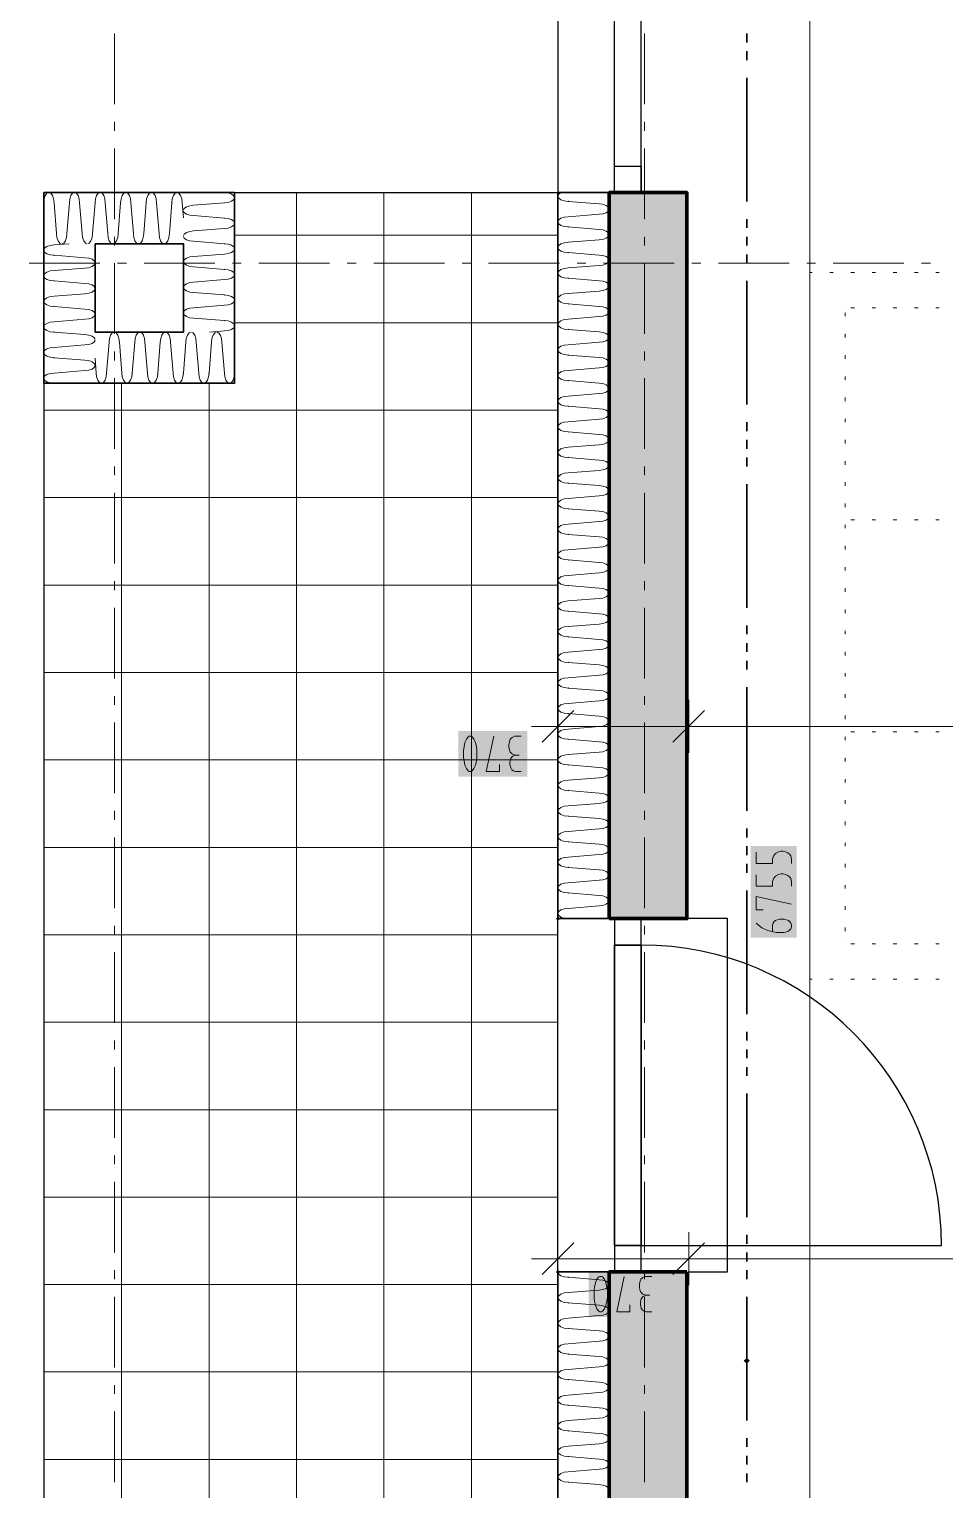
# Model space of a CAD drawing. Header units: millimetres. Extents: x 0 to 594, y 0 to 420.
# Drawn here: x 95.48 to 119.21, y 283.33 to 321.19 of the extents above; entities that cross this region are included whole.
import ezdxf

# ---------------------------------------------------------------- set-up
doc = ezdxf.new("R2010")
doc.units = ezdxf.units.MM
doc.header["$LTSCALE"] = 8
for name, color, linetype in [('PDF_Dvere', 7, 'Continuous'), ('PDF_Koty delkove', 7, 'Continuous'), ('PDF_Nabytek', 7, 'Continuous'), ('PDF_Obecne 0.25', 7, 'Continuous'), ('PDF_Okna', 7, 'Continuous'), ('PDF_Osy hlavni', 7, 'Continuous'), ('PDF_Pozarni useky', 7, 'Continuous'), ('PDF_Srafy', 7, 'Continuous'), ('PDF_Steny obvodove nosne', 7, 'Continuous'), ('PDF_Steny sendvic', 7, 'Continuous'), ('PDF_Zatepleni', 7, 'Continuous')]:
    doc.layers.add(name, color=color, linetype=linetype)

msp = doc.modelspace()

# ---------------------------------------------------------------- linework, layer by layer
at = {"layer": 'PDF_Dvere', "lineweight": 25}
for points in [[(110.654, 298.135), (110.654, 297.448), (111.341, 297.448), (111.341, 298.135)], [(110.654, 297.448), (111.341, 297.448)], [(110.654, 289.663), (110.654, 288.976), (111.341, 288.976), (111.341, 289.663)], [(110.654, 289.663), (111.341, 289.663)]]:
    msp.add_lwpolyline(points, close=True, dxfattribs=at)
for points in [[(110.654, 297.448), (110.654, 289.663), (110.654, 297.448)], [(111.341, 297.448), (111.341, 289.663), (111.341, 297.448)]]:
    msp.add_lwpolyline(points, dxfattribs=at)
msp.add_lwpolyline([(111.341, 289.663), (119.126, 289.663, 0.414213), (111.341, 297.448)], format="xyb", dxfattribs=at)
at = {"layer": 'PDF_Koty delkove', "lineweight": 18}
for points in [[(115.713, 135.687), (115.713, 140.359), (115.713, 148.079), (115.713, 189.557), (115.713, 190.885), (115.713, 201.28), (115.713, 202.288), (115.713, 221.567), (115.713, 222.895), (115.713, 262.69), (115.713, 265.045), (115.713, 266.262), (115.713, 328.13), (115.713, 331.61)], [(109.188, 303.805), (109.188, 303.118), (109.188, 302.432)], [(112.577, 303.805), (112.577, 303.118), (112.577, 302.432)], [(109.6, 303.531), (108.776, 302.706)], [(112.989, 303.531), (112.165, 302.706)], [(109.188, 303.118), (108.501, 303.118)], [(235.992, 303.118), (234.068, 303.118), (210.576, 303.118), (209.248, 303.118), (178.291, 303.118), (176.368, 303.118), (151.365, 303.118), (145.411, 303.118), (144.083, 303.118), (112.577, 303.118), (109.188, 303.118)], [(107.072, 302.588), (107.047, 302.695), (107.01, 302.786), (106.962, 302.848), (106.937, 302.863), (106.888, 302.863), (106.863, 302.848), (106.815, 302.786), (106.778, 302.695), (106.754, 302.588), (106.741, 302.496), (106.741, 302.313), (106.754, 302.222), (106.778, 302.115), (106.815, 302.023), (106.863, 301.962), (106.888, 301.947), (106.937, 301.947), (106.962, 301.962), (107.01, 302.023), (107.047, 302.115), (107.072, 302.222), (107.084, 302.313), (107.084, 302.496), (107.072, 302.588)], [(107.671, 302.13), (107.671, 301.947), (107.328, 301.947), (107.524, 302.863)], [(108.233, 302.863), (108.062, 302.863), (108.001, 302.832), (107.952, 302.786), (107.928, 302.71), (107.916, 302.649), (107.916, 302.588), (107.928, 302.511), (107.952, 302.451), (108.001, 302.405), (108.087, 302.374)], [(108.233, 301.947), (108.087, 301.947), (108.037, 301.962), (107.989, 301.993), (107.964, 302.039), (107.94, 302.13), (107.94, 302.191), (107.964, 302.283), (108.013, 302.344), (108.087, 302.374), (108.184, 302.374)], [(114.32, 299.854), (114.32, 299.561), (114.747, 299.561), (114.747, 299.683), (114.778, 299.769), (114.824, 299.818), (114.9, 299.866), (114.96, 299.879), (115.021, 299.879), (115.083, 299.866), (115.143, 299.842), (115.189, 299.805), (115.22, 299.757), (115.236, 299.683), (115.236, 299.561)], [(114.32, 299.267), (114.32, 298.974), (114.747, 298.974), (114.747, 299.096), (114.778, 299.182), (114.824, 299.231), (114.9, 299.279), (114.96, 299.292), (115.021, 299.292), (115.083, 299.279), (115.143, 299.255), (115.189, 299.218), (115.22, 299.17), (115.236, 299.096), (115.236, 298.974)], [(114.502, 298.362), (114.32, 298.362), (114.32, 298.705), (115.236, 298.509)], [(114.747, 297.8), (114.747, 297.971), (114.762, 298.02), (114.792, 298.056), (114.824, 298.081), (114.868, 298.105), (114.93, 298.117), (115.052, 298.117), (115.113, 298.105), (115.159, 298.081), (115.189, 298.056), (115.22, 298.02), (115.236, 297.971), (115.236, 297.922), (115.22, 297.873), (115.189, 297.836), (115.159, 297.812), (115.113, 297.787), (115.052, 297.775), (114.838, 297.775), (114.625, 297.824), (114.472, 297.897), (114.32, 298.02)], [(109.6, 289.73), (108.776, 288.905)], [(109.188, 290.005), (109.188, 289.318), (109.188, 288.631)], [(112.989, 289.73), (112.165, 288.905)], [(112.577, 290.005), (112.577, 289.318), (112.577, 288.631)], [(109.188, 289.318), (108.501, 289.318)], [(176.368, 289.318), (167.45, 289.318), (164.099, 289.318), (157.135, 289.318), (151.365, 289.318), (149.441, 289.318), (112.577, 289.318), (109.188, 289.318)], [(111.054, 288.126), (111.054, 287.944), (110.711, 287.944), (110.906, 288.86)], [(111.616, 288.86), (111.445, 288.86), (111.384, 288.829), (111.335, 288.783), (111.311, 288.707), (111.298, 288.645), (111.298, 288.584), (111.311, 288.508), (111.335, 288.448), (111.384, 288.402), (111.469, 288.371)], [(111.616, 287.944), (111.469, 287.944), (111.42, 287.958), (111.372, 287.99), (111.347, 288.035), (111.323, 288.126), (111.323, 288.187), (111.347, 288.279), (111.396, 288.34)], [(111.396, 288.34), (111.469, 288.371), (111.567, 288.371)]]:
    msp.add_lwpolyline(points, dxfattribs=at)
msp.add_lwpolyline([(110.124, 288.492), (110.124, 288.309), (110.137, 288.219), (110.161, 288.111), (110.198, 288.02), (110.246, 287.958), (110.271, 287.944), (110.319, 287.944), (110.344, 287.958), (110.393, 288.02), (110.429, 288.111), (110.454, 288.219), (110.467, 288.309), (110.467, 288.492), (110.454, 288.584), (110.429, 288.691), (110.393, 288.783), (110.344, 288.844), (110.319, 288.86), (110.271, 288.86), (110.246, 288.844), (110.198, 288.783), (110.161, 288.691), (110.137, 288.584)], close=True, dxfattribs=at)
at = {"layer": 'PDF_Koty delkove', "color": 7, "lineweight": 18, "true_color": 0xffffff, "transparency": 33554559}
for points in [[(108.396, 303.001), (106.604, 303.001), (108.396, 301.81), (106.604, 301.81)], [(115.373, 297.637), (115.373, 300.016), (114.182, 297.637), (114.182, 300.016)], [(111.778, 288.997), (109.987, 288.997), (111.778, 287.806), (109.987, 287.806)]]:
    msp.add_solid(points, dxfattribs=at)
at = {"layer": 'PDF_Nabytek', "lineweight": 13}
for points in [[(115.772, 314.881), (115.711, 314.881)], [(115.711, 314.881), (115.711, 314.881)], [(115.711, 314.847), (115.711, 314.881)], [(115.711, 314.881), (115.711, 314.881)], [(116.321, 314.881), (116.23, 314.881)], [(116.871, 314.881), (116.779, 314.881)], [(117.42, 314.881), (117.329, 314.881)], [(117.97, 314.881), (117.878, 314.881)], [(118.519, 314.881), (118.428, 314.881)], [(119.069, 314.881), (118.977, 314.881)], [(115.711, 314.298), (115.711, 314.389)], [(116.627, 313.965), (116.627, 313.965)], [(116.627, 313.965), (116.627, 313.965)], [(116.871, 313.965), (116.779, 313.965)], [(117.42, 313.965), (117.329, 313.965)], [(117.97, 313.965), (117.878, 313.965)], [(118.519, 313.965), (118.428, 313.965)], [(119.069, 313.965), (118.977, 313.965)], [(115.711, 313.748), (115.711, 313.84)], [(116.627, 313.748), (116.627, 313.84)], [(115.711, 313.199), (115.711, 313.29)], [(116.627, 313.199), (116.627, 313.29)], [(115.711, 312.649), (115.711, 312.741)], [(116.627, 312.649), (116.627, 312.741)], [(115.711, 312.1), (115.711, 312.191)], [(116.627, 312.1), (116.627, 312.191)], [(115.711, 311.55), (115.711, 311.642)], [(116.627, 311.55), (116.627, 311.642)], [(115.711, 311.001), (115.711, 311.092)], [(116.627, 311.001), (116.627, 311.092)], [(115.711, 310.451), (115.711, 310.543)], [(116.627, 310.451), (116.627, 310.543)], [(115.711, 309.901), (115.711, 309.993)], [(116.627, 309.901), (116.627, 309.993)], [(115.711, 309.352), (115.711, 309.444)], [(116.627, 309.352), (116.627, 309.444)], [(115.711, 308.802), (115.711, 308.894)], [(116.627, 308.802), (116.627, 308.894)], [(115.711, 308.253), (115.711, 308.344)], [(116.627, 308.47), (116.627, 308.47)], [(116.627, 308.253), (116.627, 308.344)], [(116.871, 308.47), (116.779, 308.47)], [(117.42, 308.47), (117.329, 308.47)], [(117.97, 308.47), (117.878, 308.47)], [(118.519, 308.47), (118.428, 308.47)], [(119.069, 308.47), (118.977, 308.47)], [(115.711, 307.703), (115.711, 307.795)], [(116.627, 307.703), (116.627, 307.795)], [(115.711, 307.154), (115.711, 307.245)], [(116.627, 307.154), (116.627, 307.245)], [(115.711, 306.604), (115.711, 306.696)], [(116.627, 306.604), (116.627, 306.696)], [(115.711, 306.055), (115.711, 306.146)], [(116.627, 306.055), (116.627, 306.146)], [(115.711, 305.505), (115.711, 305.597)], [(116.627, 305.505), (116.627, 305.597)], [(115.711, 304.956), (115.711, 305.047)], [(116.627, 304.956), (116.627, 305.047)], [(115.711, 304.406), (115.711, 304.498)], [(116.627, 304.406), (116.627, 304.498)], [(115.711, 303.857), (115.711, 303.948)], [(116.627, 303.857), (116.627, 303.948)], [(115.711, 303.307), (115.711, 303.399)], [(116.627, 303.307), (116.627, 303.399)], [(116.627, 302.974), (116.627, 302.974)], [(116.871, 302.974), (116.779, 302.974)], [(117.42, 302.974), (117.329, 302.974)], [(117.97, 302.974), (117.878, 302.974)], [(118.519, 302.974), (118.428, 302.974)], [(119.069, 302.974), (118.977, 302.974)], [(115.711, 302.758), (115.711, 302.849)], [(116.627, 302.758), (116.627, 302.849)], [(115.711, 302.208), (115.711, 302.3)], [(116.627, 302.208), (116.627, 302.3)], [(115.711, 301.659), (115.711, 301.75)], [(116.627, 301.659), (116.627, 301.75)], [(115.711, 301.109), (115.711, 301.201)], [(116.627, 301.109), (116.627, 301.201)], [(115.711, 300.56), (115.711, 300.651)], [(116.627, 300.56), (116.627, 300.651)], [(115.711, 300.01), (115.711, 300.102)], [(116.627, 300.01), (116.627, 300.102)], [(115.711, 299.46), (115.711, 299.552)], [(116.627, 299.46), (116.627, 299.552)], [(115.711, 298.911), (115.711, 299.003)], [(116.627, 298.911), (116.627, 299.003)], [(115.711, 298.361), (115.711, 298.453)], [(116.627, 298.361), (116.627, 298.453)], [(115.711, 297.812), (115.711, 297.903)], [(116.627, 297.812), (116.627, 297.903)], [(115.711, 297.262), (115.711, 297.354)], [(116.627, 297.479), (116.627, 297.479)], [(116.627, 297.479), (116.627, 297.479)], [(116.871, 297.479), (116.779, 297.479)], [(117.42, 297.479), (117.329, 297.479)], [(117.97, 297.479), (117.878, 297.479)], [(118.519, 297.479), (118.428, 297.479)], [(119.069, 297.479), (118.977, 297.479)], [(115.711, 296.713), (115.711, 296.804)], [(115.711, 296.563), (115.711, 296.563)], [(115.772, 296.563), (115.711, 296.563)], [(115.711, 296.563), (115.711, 296.563)], [(116.321, 296.563), (116.23, 296.563)], [(116.871, 296.563), (116.779, 296.563)], [(117.42, 296.563), (117.329, 296.563)], [(117.97, 296.563), (117.878, 296.563)], [(118.519, 296.563), (118.428, 296.563)], [(119.069, 296.563), (118.977, 296.563)]]:
    msp.add_lwpolyline(points, dxfattribs=at)
at = {"layer": 'PDF_Obecne 0.25', "lineweight": 25}
for points in [[(100.808, 316.956), (109.188, 316.956)], [(95.862, 312.01), (95.862, 266.17)], [(109.188, 288.976), (109.188, 298.135)], [(112.577, 288.976), (113.585, 288.976), (113.585, 298.135), (112.577, 298.135)]]:
    msp.add_lwpolyline(points, dxfattribs=at)
at = {"layer": 'PDF_Okna', "lineweight": 25}
for points in [[(109.188, 326.115), (109.188, 316.956)], [(110.654, 316.956), (110.654, 326.115)], [(111.341, 316.956), (111.341, 326.115)]]:
    msp.add_lwpolyline(points, dxfattribs=at)
msp.add_lwpolyline([(110.654, 316.956), (110.654, 317.643), (111.341, 317.643), (111.341, 316.956)], close=True, dxfattribs=at)
at = {"layer": 'PDF_Osy hlavni', "lineweight": 18}
for points in [[(97.694, 319.243), (97.694, 321.075)], [(111.432, 321.075), (111.432, 319.243), (111.432, 321.075)], [(97.694, 318.557), (97.694, 318.785)], [(111.432, 318.785), (111.432, 318.557), (111.432, 318.785)], [(97.694, 316.267), (97.694, 318.099)], [(111.432, 318.099), (111.432, 316.267), (111.432, 318.099)], [(97.694, 315.58), (97.694, 315.809)], [(111.432, 315.809), (111.432, 315.58), (111.432, 315.809)], [(97.317, 315.124), (95.485, 315.124)], [(97.694, 313.29), (97.694, 315.122)], [(98.004, 315.124), (97.775, 315.124)], [(100.293, 315.124), (98.462, 315.124)], [(100.98, 315.124), (100.751, 315.124)], [(103.27, 315.124), (101.438, 315.124)], [(103.957, 315.124), (103.728, 315.124)], [(106.247, 315.124), (104.415, 315.124)], [(106.933, 315.124), (106.705, 315.124)], [(109.223, 315.124), (107.391, 315.124)], [(109.91, 315.124), (109.681, 315.124)], [(112.2, 315.124), (110.368, 315.124)], [(111.432, 315.122), (111.432, 313.29), (111.432, 315.122)], [(112.887, 315.124), (112.658, 315.124)], [(115.176, 315.124), (113.345, 315.124)], [(115.863, 315.124), (115.634, 315.124)], [(118.153, 315.124), (116.321, 315.124)], [(118.84, 315.124), (118.611, 315.124)], [(97.694, 312.603), (97.694, 312.832)], [(111.432, 312.832), (111.432, 312.603), (111.432, 312.832)], [(97.694, 310.314), (97.694, 312.145)], [(111.432, 312.145), (111.432, 310.314), (111.432, 312.145)], [(97.694, 309.627), (97.694, 309.856)], [(111.432, 309.856), (111.432, 309.627), (111.432, 309.856)], [(97.694, 307.337), (97.694, 309.169)], [(111.432, 309.169), (111.432, 307.337), (111.432, 309.169)], [(97.694, 306.65), (97.694, 306.879)], [(111.432, 306.879), (111.432, 306.65), (111.432, 306.879)], [(97.694, 304.36), (97.694, 306.192)], [(111.432, 306.192), (111.432, 304.36), (111.432, 306.192)], [(97.694, 303.674), (97.694, 303.902)], [(111.432, 303.902), (111.432, 303.674), (111.432, 303.902)], [(97.694, 301.384), (97.694, 303.216)], [(111.432, 303.216), (111.432, 301.384), (111.432, 303.216)], [(97.694, 300.697), (97.694, 300.926)], [(111.432, 300.926), (111.432, 300.697), (111.432, 300.926)], [(97.694, 298.407), (97.694, 300.239)], [(111.432, 300.239), (111.432, 298.407), (111.432, 300.239)], [(97.694, 297.72), (97.694, 297.949)], [(111.432, 297.72), (111.432, 297.949), (111.432, 297.72)], [(97.694, 295.431), (97.694, 297.262)], [(111.432, 297.262), (111.432, 295.431), (111.432, 297.262)], [(97.694, 294.744), (97.694, 294.973)], [(111.432, 294.973), (111.432, 294.744), (111.432, 294.973)], [(97.694, 292.454), (97.694, 294.286)], [(111.432, 294.286), (111.432, 292.454), (111.432, 294.286)], [(97.694, 291.767), (97.694, 291.996)], [(111.432, 291.996), (111.432, 291.767), (111.432, 291.996)], [(97.694, 289.477), (97.694, 291.309)], [(111.432, 291.309), (111.432, 289.477), (111.432, 291.309)], [(97.694, 288.79), (97.694, 289.019)], [(111.432, 289.019), (111.432, 288.79), (111.432, 289.019)], [(97.694, 286.501), (97.694, 288.333)], [(111.432, 288.333), (111.432, 286.501), (111.432, 288.333)], [(97.694, 285.814), (97.694, 286.043)], [(111.432, 286.043), (111.432, 285.814), (111.432, 286.043)], [(97.694, 283.524), (97.694, 285.356)], [(111.432, 285.356), (111.432, 283.524), (111.432, 285.356)]]:
    msp.add_lwpolyline(points, dxfattribs=at)
at = {"layer": 'PDF_Pozarni useky', "lineweight": 35}
for points in [[(114.079, 320.846), (114.079, 321.075)], [(114.079, 320.388), (114.079, 320.617)], [(114.079, 316.725), (114.079, 319.93)], [(114.079, 316.038), (114.079, 316.267)], [(114.079, 315.58), (114.079, 315.809)], [(114.079, 315.122), (114.079, 315.351)], [(114.079, 311.458), (114.079, 314.664)], [(114.079, 310.772), (114.079, 311.001)], [(114.079, 310.314), (114.079, 310.543)], [(114.079, 309.856), (114.079, 310.085)], [(114.079, 306.192), (114.079, 309.398)], [(114.079, 305.505), (114.079, 305.734)], [(114.079, 305.047), (114.079, 305.276)], [(114.079, 304.589), (114.079, 304.818)], [(114.079, 300.926), (114.079, 304.131)], [(114.079, 300.239), (114.079, 300.468)], [(114.079, 299.781), (114.079, 300.01)], [(114.079, 299.323), (114.079, 299.552)], [(114.079, 295.66), (114.079, 298.865)], [(114.079, 294.973), (114.079, 295.202)], [(114.079, 294.515), (114.079, 294.744)], [(114.079, 294.057), (114.079, 294.286)], [(114.079, 290.393), (114.079, 293.599)], [(114.079, 289.706), (114.079, 289.935)], [(114.079, 289.248), (114.079, 289.477)], [(114.079, 288.79), (114.079, 289.019)], [(114.079, 286.671), (114.079, 288.333)], [(114.079, 285.127), (114.079, 286.671)], [(114.079, 284.44), (114.079, 284.669)], [(114.079, 283.982), (114.079, 284.211)], [(114.079, 283.524), (114.079, 283.753)]]:
    msp.add_lwpolyline(points, dxfattribs=at)
at = {"layer": 'PDF_Pozarni useky', "lineweight": 35, "transparency": 33554559}
msp.add_solid([(114.079, 286.591), (113.999, 286.671), (114.159, 286.671), (114.079, 286.751)], dxfattribs=at)
msp.add_solid([(114.079, 286.591), (113.999, 286.671), (114.159, 286.671), (114.079, 286.751)], dxfattribs=at)
at = {"layer": 'PDF_Srafy', "lineweight": 9}
for points in [[(102.411, 316.956), (102.411, 315.848), (102.411, 311.315), (102.411, 306.781), (102.411, 302.248), (102.411, 297.715), (102.411, 293.181), (102.411, 288.648), (102.411, 284.114), (102.411, 279.581), (102.411, 275.048), (102.411, 270.514)], [(109.188, 295.448), (104.677, 295.448), (104.677, 299.981), (104.677, 304.515), (104.677, 309.048), (104.677, 313.581), (104.677, 316.956)], [(106.944, 316.956), (106.944, 315.848), (106.944, 311.315)], [(109.188, 315.848), (106.944, 315.848), (102.411, 315.848), (100.808, 315.848)], [(109.188, 313.581), (104.677, 313.581), (100.808, 313.581)], [(97.877, 312.01), (97.877, 311.315), (97.877, 306.781), (97.877, 302.248), (97.877, 297.715), (97.877, 293.181), (97.877, 288.648), (97.877, 284.114), (97.877, 279.581), (97.877, 275.048)], [(100.144, 312.01), (100.144, 309.048), (100.144, 304.515), (100.144, 299.981), (100.144, 295.448), (100.144, 290.915), (100.144, 286.381), (100.144, 281.848), (100.144, 277.314), (100.144, 272.781)], [(109.188, 311.315), (106.944, 311.315), (102.411, 311.315), (97.877, 311.315), (95.862, 311.315)], [(106.944, 311.315), (106.944, 306.781), (106.944, 302.248), (106.944, 297.715), (106.944, 293.181), (106.944, 288.648), (106.944, 284.114), (106.944, 279.581), (106.944, 275.048), (106.944, 270.514), (106.944, 266.17)], [(109.188, 309.048), (104.677, 309.048), (100.144, 309.048), (95.862, 309.048)], [(109.188, 306.781), (106.944, 306.781), (102.411, 306.781), (97.877, 306.781), (95.862, 306.781)], [(109.188, 304.515), (104.677, 304.515), (100.144, 304.515), (95.862, 304.515)], [(97.877, 302.248), (95.862, 302.248)], [(109.188, 302.248), (106.944, 302.248), (102.411, 302.248), (97.877, 302.248)], [(100.144, 299.981), (95.862, 299.981)], [(109.188, 299.981), (104.677, 299.981), (100.144, 299.981)], [(102.411, 297.715), (97.877, 297.715), (95.862, 297.715)], [(109.188, 297.715), (106.944, 297.715), (102.411, 297.715)], [(104.677, 295.448), (100.144, 295.448), (95.862, 295.448)], [(104.677, 295.448), (104.677, 290.915), (104.677, 286.381), (104.677, 281.848), (104.677, 277.314), (104.677, 272.781), (104.677, 268.248), (104.677, 266.17)], [(106.944, 293.181), (102.411, 293.181), (97.877, 293.181), (95.862, 293.181)], [(109.188, 293.181), (106.944, 293.181)], [(109.188, 290.915), (104.677, 290.915), (100.144, 290.915), (95.862, 290.915)], [(109.188, 288.648), (106.944, 288.648), (102.411, 288.648), (97.877, 288.648), (95.862, 288.648)], [(109.188, 286.381), (104.677, 286.381), (100.144, 286.381), (95.862, 286.381)], [(109.188, 284.114), (106.944, 284.114), (102.411, 284.114), (97.877, 284.114), (95.862, 284.114)]]:
    msp.add_lwpolyline(points, dxfattribs=at)
at = {"layer": 'PDF_Steny obvodove nosne', "lineweight": 70}
for points in [[(110.516, 298.135), (110.654, 298.135), (111.341, 298.135), (112.531, 298.135), (112.531, 316.956), (111.341, 316.956), (110.654, 316.956), (110.516, 316.956), (110.516, 298.135)], [(112.531, 288.976), (111.341, 288.976), (110.654, 288.976), (110.516, 288.976), (110.516, 282.107), (110.654, 282.107), (111.341, 282.107), (112.531, 282.107), (112.531, 288.976)]]:
    msp.add_lwpolyline(points, dxfattribs=at)
at = {"layer": 'PDF_Steny obvodove nosne', "color": 9, "lineweight": 9, "true_color": 0xc0c0c0, "transparency": 33554559}
for points in [[(112.531, 298.135), (112.531, 316.956), (110.516, 298.135), (110.516, 316.956)], [(112.531, 288.976), (110.516, 288.976), (112.531, 282.107), (110.516, 282.107)]]:
    msp.add_solid(points, dxfattribs=at)
at = {"layer": 'PDF_Steny sendvic', "lineweight": 25}
for points in [[(109.188, 297.949), (109.188, 298.135)], [(109.188, 297.675), (109.188, 297.72)], [(109.188, 297.4), (109.188, 297.446)], [(109.188, 296.255), (109.188, 297.171)], [(109.188, 295.98), (109.188, 296.026)], [(109.188, 295.705), (109.188, 295.751)], [(109.188, 294.561), (109.188, 295.476)], [(109.188, 294.286), (109.188, 294.332)], [(109.188, 294.011), (109.188, 294.057)], [(109.188, 292.866), (109.188, 293.782)], [(109.188, 292.591), (109.188, 292.637)], [(109.188, 292.317), (109.188, 292.362)], [(109.188, 291.172), (109.188, 292.088)], [(109.188, 290.897), (109.188, 290.943)], [(109.188, 290.622), (109.188, 290.668)], [(109.188, 289.477), (109.188, 290.393)], [(109.188, 289.203), (109.188, 289.248)]]:
    msp.add_lwpolyline(points, dxfattribs=at)
at = {"layer": 'PDF_Steny sendvic', "lineweight": 25, "transparency": 33554559}
for points in [[(109.188, 298.077), (109.131, 298.135), (109.246, 298.135), (109.188, 298.192)], [(109.188, 288.919), (109.131, 288.976), (109.246, 288.976), (109.188, 289.033)]]:
    msp.add_solid(points, dxfattribs=at)
at = {"layer": 'PDF_Zatepleni', "lineweight": 9}
for points in [[(95.995, 316.956), (95.944, 316.936), (95.901, 316.878), (95.872, 316.792), (95.862, 316.69)], [(96.313, 315.628), (96.276, 315.647), (96.233, 315.705), (96.204, 315.791), (96.194, 315.893), (96.128, 316.69), (96.118, 316.792), (96.089, 316.878), (96.046, 316.936), (95.995, 316.956)], [(96.341, 315.628), (96.378, 315.647), (96.422, 315.705), (96.45, 315.791), (96.461, 315.893), (96.526, 316.69), (96.536, 316.792), (96.565, 316.878), (96.608, 316.936), (96.659, 316.956)], [(96.792, 316.69), (96.782, 316.792), (96.753, 316.878), (96.71, 316.936), (96.659, 316.956)], [(97.125, 315.893), (97.19, 316.69), (97.2, 316.792), (97.229, 316.878), (97.272, 316.936), (97.323, 316.956)], [(97.456, 316.69), (97.446, 316.792), (97.417, 316.878), (97.374, 316.936), (97.323, 316.956)], [(97.789, 315.893), (97.854, 316.69), (97.864, 316.792), (97.893, 316.878), (97.936, 316.936), (97.987, 316.956)], [(98.12, 316.69), (98.11, 316.792), (98.081, 316.878), (98.038, 316.936), (97.987, 316.956)], [(98.453, 315.893), (98.518, 316.69), (98.528, 316.792), (98.557, 316.878), (98.6, 316.936), (98.651, 316.956)], [(98.784, 316.69), (98.774, 316.792), (98.745, 316.878), (98.702, 316.936), (98.651, 316.956)], [(99.117, 315.893), (99.182, 316.69), (99.192, 316.792), (99.221, 316.878), (99.264, 316.936), (99.315, 316.956)], [(99.448, 316.69), (99.438, 316.792), (99.409, 316.878), (99.366, 316.936), (99.315, 316.956)], [(99.48, 316.505), (99.499, 316.542), (99.557, 316.585), (99.643, 316.614), (99.746, 316.625), (100.542, 316.69), (100.644, 316.7), (100.73, 316.729), (100.788, 316.772), (100.808, 316.823), (100.788, 316.874), (100.73, 316.917), (100.644, 316.946), (100.542, 316.956)], [(109.273, 316.956), (109.266, 316.954), (109.209, 316.911), (109.188, 316.86)], [(96.792, 316.69), (96.858, 315.893)], [(97.456, 316.69), (97.522, 315.893)], [(98.12, 316.69), (98.186, 315.893)], [(98.784, 316.69), (98.85, 315.893)], [(99.448, 316.69), (99.48, 316.302)], [(109.188, 316.86), (109.188, 316.86)], [(109.188, 316.86), (109.209, 316.809), (109.266, 316.766), (109.352, 316.737), (109.454, 316.727)], [(110.251, 316.661), (109.454, 316.727)], [(110.251, 316.661), (110.251, 316.661)], [(110.516, 316.542), (110.497, 316.579), (110.439, 316.622), (110.353, 316.651), (110.251, 316.661)], [(99.48, 315.841), (99.499, 315.878), (99.557, 315.921), (99.643, 315.95), (99.746, 315.961), (100.542, 316.026), (100.644, 316.036), (100.73, 316.065), (100.788, 316.108), (100.808, 316.159), (100.788, 316.21), (100.73, 316.253), (100.644, 316.282), (100.542, 316.292), (99.746, 316.358), (99.643, 316.368), (99.557, 316.397), (99.499, 316.44), (99.48, 316.477)], [(99.746, 316.358), (99.746, 316.358)], [(109.454, 316.329), (109.352, 316.318), (109.266, 316.29), (109.209, 316.247), (109.188, 316.196)], [(109.188, 316.196), (109.209, 316.145), (109.266, 316.102), (109.352, 316.073), (109.454, 316.063)], [(109.454, 316.329), (110.251, 316.394)], [(110.251, 316.394), (110.353, 316.404), (110.439, 316.433), (110.497, 316.477), (110.516, 316.514)], [(96.461, 315.893), (96.461, 315.893)], [(96.858, 315.893), (96.868, 315.791), (96.897, 315.705), (96.94, 315.647), (96.977, 315.628)], [(97.085, 315.705), (97.114, 315.791), (97.125, 315.893)], [(97.125, 315.893), (97.125, 315.893)], [(97.522, 315.893), (97.532, 315.791), (97.561, 315.705), (97.604, 315.647), (97.641, 315.628)], [(97.669, 315.628), (97.706, 315.647), (97.75, 315.705), (97.778, 315.791), (97.789, 315.893)], [(97.789, 315.893), (97.789, 315.893)], [(98.186, 315.893), (98.196, 315.791), (98.225, 315.705), (98.268, 315.647), (98.305, 315.628)], [(98.333, 315.628), (98.37, 315.647), (98.414, 315.705), (98.442, 315.791), (98.453, 315.893)], [(98.453, 315.893), (98.453, 315.893)], [(98.85, 315.893), (98.86, 315.791), (98.889, 315.705), (98.932, 315.647), (98.969, 315.628)], [(98.997, 315.628), (99.034, 315.647), (99.078, 315.705), (99.106, 315.791), (99.117, 315.893)], [(99.117, 315.893), (99.117, 315.893)], [(99.48, 315.813), (99.499, 315.776), (99.557, 315.733)], [(110.251, 315.997), (109.454, 316.063)], [(109.454, 315.665), (110.251, 315.73), (110.353, 315.74), (110.439, 315.769), (110.497, 315.813), (110.516, 315.85)], [(110.251, 315.997), (110.251, 315.997)], [(110.516, 315.878), (110.497, 315.915), (110.439, 315.958), (110.353, 315.987), (110.251, 315.997)], [(96.516, 315.628), (96.128, 315.596), (96.026, 315.586), (95.94, 315.557), (95.883, 315.514), (95.862, 315.463), (95.883, 315.412), (95.94, 315.369), (96.026, 315.34), (96.128, 315.33), (96.925, 315.264)], [(97.005, 315.628), (97.042, 315.647), (97.085, 315.705)], [(99.48, 315.177), (99.499, 315.214), (99.557, 315.257), (99.643, 315.286), (99.746, 315.297), (100.542, 315.362), (100.644, 315.372), (100.73, 315.401), (100.788, 315.444), (100.808, 315.495), (100.788, 315.546), (100.73, 315.589), (100.644, 315.618), (100.542, 315.628), (99.746, 315.694)], [(99.557, 315.733), (99.643, 315.704), (99.746, 315.694)], [(99.746, 315.694), (99.746, 315.694)], [(109.454, 315.665), (109.352, 315.654), (109.266, 315.626), (109.209, 315.583), (109.188, 315.532)], [(109.188, 315.532), (109.209, 315.481), (109.266, 315.438), (109.352, 315.409), (109.454, 315.399)], [(110.251, 315.333), (109.454, 315.399)], [(97.19, 315.117), (97.171, 315.08), (97.113, 315.037), (97.027, 315.008), (96.925, 314.998), (96.128, 314.932), (96.026, 314.922), (95.94, 314.893), (95.883, 314.85), (95.862, 314.799), (95.883, 314.748), (95.94, 314.705), (96.026, 314.676), (96.128, 314.666), (96.925, 314.6)], [(96.925, 315.264), (96.925, 315.264)], [(97.19, 315.145), (97.171, 315.182), (97.113, 315.225), (97.027, 315.254), (96.925, 315.264)], [(99.48, 315.149), (99.499, 315.112), (99.557, 315.069), (99.643, 315.04), (99.746, 315.03)], [(99.48, 314.513), (99.499, 314.55), (99.557, 314.593), (99.643, 314.622), (99.746, 314.632), (100.542, 314.698), (100.644, 314.708), (100.73, 314.737), (100.788, 314.78), (100.808, 314.831), (100.788, 314.882), (100.73, 314.925), (100.644, 314.954), (100.542, 314.964), (99.746, 315.03)], [(99.746, 315.03), (99.746, 315.03)], [(109.454, 315), (110.251, 315.066)], [(110.251, 315.333), (110.251, 315.333)], [(110.516, 315.214), (110.497, 315.251), (110.439, 315.294), (110.353, 315.323), (110.251, 315.333)], [(110.251, 315.066), (110.353, 315.076), (110.439, 315.105), (110.497, 315.149), (110.516, 315.186)], [(109.454, 315), (109.352, 314.99), (109.266, 314.962), (109.209, 314.919), (109.188, 314.868)], [(109.188, 314.868), (109.209, 314.817), (109.266, 314.774), (109.352, 314.745), (109.454, 314.735)], [(110.251, 314.669), (109.454, 314.735)], [(110.251, 314.669), (110.251, 314.669)], [(110.516, 314.55), (110.497, 314.587), (110.439, 314.63), (110.353, 314.659), (110.251, 314.669)], [(97.19, 314.453), (97.171, 314.416), (97.113, 314.373), (97.027, 314.344), (96.925, 314.334), (96.128, 314.268), (96.026, 314.258), (95.94, 314.229), (95.883, 314.186), (95.862, 314.135), (95.883, 314.084), (95.94, 314.041), (96.026, 314.012), (96.128, 314.002), (96.925, 313.936)], [(96.925, 314.6), (96.925, 314.6)], [(97.19, 314.481), (97.171, 314.518), (97.113, 314.561), (97.027, 314.59), (96.925, 314.6)], [(99.48, 314.485), (99.499, 314.448), (99.557, 314.405), (99.643, 314.376), (99.746, 314.366)], [(99.48, 313.849), (99.499, 313.886), (99.557, 313.929), (99.643, 313.958), (99.746, 313.968), (100.542, 314.034), (100.644, 314.044), (100.73, 314.073), (100.788, 314.116), (100.808, 314.167), (100.788, 314.218), (100.73, 314.261), (100.644, 314.29), (100.542, 314.3), (99.746, 314.366)], [(99.746, 314.366), (99.746, 314.366)], [(109.454, 314.336), (109.352, 314.326), (109.266, 314.298), (109.209, 314.255), (109.188, 314.204)], [(109.454, 314.336), (110.251, 314.402)], [(110.251, 314.402), (110.353, 314.412), (110.439, 314.441), (110.497, 314.485), (110.516, 314.522)], [(96.925, 313.936), (96.925, 313.936)], [(97.19, 313.817), (97.171, 313.854), (97.113, 313.897), (97.027, 313.926), (96.925, 313.936)], [(109.188, 314.204), (109.209, 314.153), (109.266, 314.11), (109.352, 314.081), (109.454, 314.071)], [(110.251, 314.005), (109.454, 314.071)], [(110.251, 314.005), (110.251, 314.005)], [(110.516, 313.886), (110.497, 313.923), (110.439, 313.966), (110.353, 313.995), (110.251, 314.005)], [(97.19, 313.789), (97.171, 313.752), (97.113, 313.709), (97.027, 313.68), (96.925, 313.67), (96.128, 313.604), (96.026, 313.594), (95.94, 313.565), (95.883, 313.522), (95.862, 313.471), (95.862, 313.471), (95.883, 313.42), (95.94, 313.377), (96.026, 313.348), (96.128, 313.338), (96.925, 313.272)], [(99.48, 313.821), (99.499, 313.784), (99.557, 313.741), (99.643, 313.712), (99.746, 313.702)], [(100.154, 313.338), (100.542, 313.37), (100.644, 313.38), (100.73, 313.409), (100.788, 313.452), (100.808, 313.503), (100.788, 313.554), (100.73, 313.597), (100.644, 313.626), (100.542, 313.636), (99.746, 313.702)], [(99.746, 313.702), (99.746, 313.702)], [(109.454, 313.672), (109.352, 313.662), (109.266, 313.634), (109.209, 313.59), (109.188, 313.54)], [(109.188, 313.54), (109.209, 313.489), (109.266, 313.446), (109.352, 313.417), (109.454, 313.407)], [(109.454, 313.672), (110.251, 313.738)], [(110.251, 313.738), (110.353, 313.748), (110.439, 313.777), (110.497, 313.821), (110.516, 313.858)], [(97.19, 313.125), (97.171, 313.088), (97.113, 313.045), (97.027, 313.016), (96.925, 313.005), (96.128, 312.94), (96.026, 312.93), (95.94, 312.901), (95.883, 312.858), (95.862, 312.807), (95.883, 312.756), (95.94, 312.713), (96.026, 312.684), (96.128, 312.674), (96.925, 312.608)], [(96.925, 313.272), (96.925, 313.272)], [(97.19, 313.153), (97.171, 313.19), (97.113, 313.233), (97.027, 313.262), (96.925, 313.272)], [(97.673, 313.338), (97.636, 313.319), (97.593, 313.261), (97.564, 313.175), (97.554, 313.073)], [(97.821, 313.073), (97.811, 313.175), (97.782, 313.261), (97.738, 313.319), (97.701, 313.338)], [(98.337, 313.338), (98.3, 313.319), (98.257, 313.261), (98.228, 313.175), (98.218, 313.073)], [(98.485, 313.073), (98.475, 313.175), (98.446, 313.261), (98.402, 313.319), (98.365, 313.338)], [(99.001, 313.338), (98.964, 313.319), (98.921, 313.261), (98.892, 313.175), (98.882, 313.073)], [(99.149, 313.073), (99.139, 313.175), (99.11, 313.261), (99.066, 313.319), (99.029, 313.338)], [(99.628, 313.319), (99.585, 313.261), (99.556, 313.175), (99.546, 313.073)], [(99.665, 313.338), (99.628, 313.319)], [(99.813, 313.073), (99.803, 313.175), (99.774, 313.261), (99.73, 313.319), (99.693, 313.338)], [(100.329, 313.338), (100.292, 313.319), (100.249, 313.261), (100.22, 313.175), (100.21, 313.073), (100.144, 312.276), (100.134, 312.174), (100.105, 312.088), (100.062, 312.03), (100.011, 312.01)], [(100.357, 313.338), (100.394, 313.319), (100.438, 313.261), (100.467, 313.175), (100.477, 313.073), (100.542, 312.276), (100.553, 312.174), (100.581, 312.088), (100.624, 312.03), (100.675, 312.01)], [(110.251, 313.341), (109.454, 313.407)], [(110.251, 313.341), (110.251, 313.341)], [(110.516, 313.222), (110.497, 313.259), (110.439, 313.302), (110.353, 313.331), (110.251, 313.341)], [(110.251, 313.074), (110.353, 313.084), (110.439, 313.113), (110.497, 313.157), (110.516, 313.194)], [(97.554, 313.073), (97.488, 312.276), (97.478, 312.174), (97.449, 312.088), (97.406, 312.03), (97.355, 312.01)], [(97.554, 313.073), (97.554, 313.073)], [(97.886, 312.276), (97.821, 313.073)], [(98.218, 313.073), (98.152, 312.276), (98.142, 312.174), (98.113, 312.088), (98.07, 312.03), (98.019, 312.01)], [(98.218, 313.073), (98.218, 313.073)], [(98.55, 312.276), (98.485, 313.073)], [(98.882, 313.073), (98.816, 312.276), (98.806, 312.174), (98.777, 312.088), (98.734, 312.03), (98.683, 312.01)], [(98.882, 313.073), (98.882, 313.073)], [(99.214, 312.276), (99.149, 313.073)], [(99.546, 313.073), (99.48, 312.276), (99.47, 312.174), (99.441, 312.088), (99.398, 312.03), (99.347, 312.01)], [(99.546, 313.073), (99.546, 313.073)], [(99.878, 312.276), (99.813, 313.073)], [(100.21, 313.073), (100.21, 313.073)], [(109.454, 313.008), (109.352, 312.998), (109.266, 312.97), (109.209, 312.926), (109.188, 312.876)], [(109.188, 312.876), (109.209, 312.825), (109.266, 312.782), (109.352, 312.753), (109.454, 312.743)], [(109.454, 313.008), (110.251, 313.074)], [(97.19, 312.461), (97.171, 312.424), (97.113, 312.381), (97.027, 312.352), (96.925, 312.341), (96.128, 312.276), (96.026, 312.266), (95.94, 312.237), (95.883, 312.194), (95.862, 312.143), (95.883, 312.092), (95.94, 312.049), (96.026, 312.02), (96.128, 312.01)], [(96.925, 312.608), (96.925, 312.608)], [(97.027, 312.598), (96.925, 312.608)], [(97.19, 312.489), (97.171, 312.526), (97.113, 312.569), (97.027, 312.598)], [(97.222, 312.276), (97.19, 312.664)], [(110.251, 312.677), (109.454, 312.743)], [(109.454, 312.344), (110.251, 312.41)], [(110.251, 312.677), (110.251, 312.677)], [(110.516, 312.558), (110.497, 312.595), (110.439, 312.638), (110.353, 312.667), (110.251, 312.677)], [(110.251, 312.41), (110.353, 312.42), (110.439, 312.449), (110.497, 312.493), (110.516, 312.53)], [(97.222, 312.276), (97.232, 312.174), (97.261, 312.088), (97.304, 312.03), (97.355, 312.01)], [(97.886, 312.276), (97.897, 312.174), (97.925, 312.088), (97.968, 312.03), (98.019, 312.01)], [(98.55, 312.276), (98.561, 312.174), (98.589, 312.088), (98.632, 312.03), (98.683, 312.01)], [(99.214, 312.276), (99.225, 312.174), (99.253, 312.088), (99.296, 312.03), (99.347, 312.01)], [(99.878, 312.276), (99.889, 312.174), (99.917, 312.088), (99.96, 312.03), (100.011, 312.01)], [(100.675, 312.01), (100.726, 312.03), (100.769, 312.088), (100.798, 312.174), (100.808, 312.276)], [(109.454, 312.344), (109.352, 312.334), (109.266, 312.306), (109.209, 312.262), (109.188, 312.212)], [(109.188, 312.212), (109.209, 312.161), (109.266, 312.118), (109.352, 312.089), (109.454, 312.079)], [(110.251, 312.013), (109.454, 312.079)], [(110.251, 312.013), (110.251, 312.013)], [(110.516, 311.894), (110.497, 311.931), (110.439, 311.974), (110.353, 312.003), (110.251, 312.013)], [(109.454, 311.68), (109.352, 311.67), (109.266, 311.642), (109.209, 311.598), (109.188, 311.548)], [(109.454, 311.68), (110.251, 311.746)], [(110.251, 311.746), (110.353, 311.756), (110.439, 311.785), (110.497, 311.829), (110.516, 311.866)], [(109.188, 311.548), (109.188, 311.548)], [(109.188, 311.548), (109.209, 311.497), (109.266, 311.454), (109.352, 311.425), (109.454, 311.415)], [(110.251, 311.349), (109.454, 311.415)], [(110.251, 311.349), (110.251, 311.349)], [(110.516, 311.23), (110.497, 311.267), (110.439, 311.31), (110.353, 311.339), (110.251, 311.349)], [(109.454, 311.016), (109.352, 311.006), (109.266, 310.978), (109.209, 310.934), (109.188, 310.884)], [(109.188, 310.884), (109.209, 310.833), (109.266, 310.79), (109.352, 310.761), (109.454, 310.751)], [(109.454, 311.016), (110.251, 311.082)], [(110.251, 311.082), (110.353, 311.092), (110.439, 311.121), (110.497, 311.165), (110.516, 311.202)], [(110.251, 310.685), (109.454, 310.751)], [(110.251, 310.685), (110.251, 310.685)], [(110.516, 310.566), (110.497, 310.603), (110.439, 310.646), (110.353, 310.675), (110.251, 310.685)], [(110.251, 310.418), (110.353, 310.428), (110.439, 310.457), (110.497, 310.501)], [(110.497, 310.501), (110.516, 310.538)], [(109.454, 310.352), (109.352, 310.342), (109.266, 310.314), (109.209, 310.27), (109.188, 310.22)], [(109.188, 310.22), (109.209, 310.169), (109.266, 310.126), (109.352, 310.097), (109.454, 310.087)], [(109.454, 310.352), (110.251, 310.418)], [(110.251, 310.021), (109.454, 310.087)], [(109.454, 309.688), (110.251, 309.754)], [(110.251, 310.021), (110.251, 310.021)], [(110.516, 309.902), (110.497, 309.939), (110.439, 309.982), (110.353, 310.011), (110.251, 310.021)], [(110.251, 309.754), (110.353, 309.764), (110.439, 309.793), (110.497, 309.837), (110.516, 309.874)], [(109.454, 309.688), (109.352, 309.678), (109.266, 309.65), (109.209, 309.606), (109.188, 309.556)], [(109.188, 309.556), (109.209, 309.505), (109.266, 309.462), (109.352, 309.433), (109.454, 309.423)], [(110.251, 309.357), (109.454, 309.423)], [(110.251, 309.357), (110.251, 309.357)], [(110.353, 309.347), (110.251, 309.357)], [(110.516, 309.238), (110.497, 309.275), (110.439, 309.318), (110.353, 309.347)], [(109.454, 309.024), (109.352, 309.014), (109.266, 308.985), (109.209, 308.942), (109.188, 308.892)], [(109.454, 309.024), (110.251, 309.09)], [(110.251, 309.09), (110.353, 309.1), (110.439, 309.129), (110.497, 309.173), (110.516, 309.21)], [(109.188, 308.892), (109.209, 308.841), (109.266, 308.798), (109.352, 308.769), (109.454, 308.759)], [(110.251, 308.693), (109.454, 308.759)], [(110.251, 308.693), (110.251, 308.693)], [(110.516, 308.574), (110.497, 308.611), (110.439, 308.654), (110.353, 308.683), (110.251, 308.693)], [(109.454, 308.36), (109.352, 308.35), (109.266, 308.321), (109.209, 308.278), (109.188, 308.228)], [(109.188, 308.228), (109.209, 308.177), (109.266, 308.134), (109.352, 308.105), (109.454, 308.095)], [(109.454, 308.36), (110.251, 308.426)], [(110.251, 308.426), (110.353, 308.436), (110.439, 308.465), (110.497, 308.509), (110.516, 308.546)], [(110.251, 308.029), (109.454, 308.095)], [(110.251, 308.029), (110.251, 308.029)], [(110.516, 307.91), (110.497, 307.947), (110.439, 307.99), (110.353, 308.019), (110.251, 308.029)], [(110.251, 307.762), (110.353, 307.772), (110.439, 307.801), (110.497, 307.845), (110.516, 307.882)], [(109.454, 307.696), (109.352, 307.686), (109.266, 307.657), (109.209, 307.614), (109.188, 307.564)], [(109.188, 307.564), (109.209, 307.513), (109.266, 307.47), (109.352, 307.441), (109.454, 307.431)], [(109.454, 307.696), (110.251, 307.762)], [(110.251, 307.365), (109.454, 307.431)], [(109.454, 307.032), (110.251, 307.098)], [(110.251, 307.365), (110.251, 307.365)], [(110.516, 307.246), (110.497, 307.283), (110.439, 307.326), (110.353, 307.355), (110.251, 307.365)], [(110.251, 307.098), (110.353, 307.108), (110.439, 307.137), (110.497, 307.18), (110.516, 307.218)], [(109.454, 307.032), (109.352, 307.022), (109.266, 306.993), (109.209, 306.95), (109.188, 306.9)], [(109.188, 306.9), (109.209, 306.849), (109.266, 306.806), (109.352, 306.777), (109.454, 306.767)], [(110.251, 306.701), (109.454, 306.767)], [(110.251, 306.701), (110.251, 306.701)], [(110.516, 306.582), (110.497, 306.619), (110.439, 306.662), (110.353, 306.691), (110.251, 306.701)], [(109.454, 306.368), (109.352, 306.358), (109.266, 306.329), (109.209, 306.286), (109.188, 306.236)], [(109.454, 306.368), (110.251, 306.434)], [(110.251, 306.434), (110.353, 306.444), (110.439, 306.473), (110.497, 306.516), (110.516, 306.554)], [(109.188, 306.236), (109.188, 306.236)], [(110.251, 306.037), (109.454, 306.103), (109.352, 306.113), (109.266, 306.142), (109.209, 306.185), (109.188, 306.236)], [(110.251, 306.037), (110.251, 306.037)], [(110.516, 305.917), (110.497, 305.955), (110.439, 305.998), (110.353, 306.027), (110.251, 306.037)], [(109.454, 305.704), (109.352, 305.694), (109.266, 305.665), (109.209, 305.622), (109.188, 305.572)], [(109.188, 305.572), (109.209, 305.521), (109.266, 305.478), (109.352, 305.449)], [(109.454, 305.704), (110.251, 305.77)], [(110.251, 305.77), (110.353, 305.78), (110.439, 305.809), (110.497, 305.852), (110.516, 305.89)], [(110.251, 305.373), (109.454, 305.439), (109.352, 305.449)], [(110.251, 305.373), (110.251, 305.373)], [(110.516, 305.253), (110.497, 305.291), (110.439, 305.334), (110.353, 305.363), (110.251, 305.373)], [(110.251, 305.106), (110.353, 305.116), (110.439, 305.145), (110.497, 305.188), (110.516, 305.226)], [(109.454, 305.04), (109.352, 305.03), (109.266, 305.001), (109.209, 304.958), (109.188, 304.908), (109.209, 304.857), (109.266, 304.814), (109.352, 304.785), (109.454, 304.775)], [(109.454, 305.04), (110.251, 305.106)], [(110.251, 304.709), (109.454, 304.775)], [(109.454, 304.376), (110.251, 304.442)], [(110.251, 304.709), (110.251, 304.709)], [(110.516, 304.589), (110.497, 304.627), (110.439, 304.67), (110.353, 304.699), (110.251, 304.709)], [(110.251, 304.442), (110.353, 304.452), (110.439, 304.481), (110.497, 304.524), (110.516, 304.562)], [(109.454, 304.376), (109.352, 304.366), (109.266, 304.337), (109.209, 304.294), (109.188, 304.244), (109.209, 304.193), (109.266, 304.15), (109.352, 304.121), (109.454, 304.111)], [(110.251, 304.045), (109.454, 304.111)], [(110.251, 304.045), (110.251, 304.045)], [(110.516, 303.925), (110.497, 303.963), (110.439, 304.006), (110.353, 304.035), (110.251, 304.045)], [(109.454, 303.712), (109.352, 303.702), (109.266, 303.673), (109.209, 303.63), (109.188, 303.58), (109.209, 303.529), (109.266, 303.486), (109.352, 303.457), (109.454, 303.447)], [(109.454, 303.712), (110.251, 303.778)], [(110.251, 303.778), (110.353, 303.788), (110.439, 303.817), (110.497, 303.86), (110.516, 303.898)], [(110.251, 303.381), (109.454, 303.447)], [(110.251, 303.381), (110.251, 303.381)], [(110.516, 303.261), (110.497, 303.299), (110.439, 303.342), (110.353, 303.371), (110.251, 303.381)], [(109.454, 303.048), (109.352, 303.038), (109.266, 303.009), (109.209, 302.966), (109.188, 302.915), (109.209, 302.865), (109.266, 302.822), (109.352, 302.793), (109.454, 302.783)], [(109.454, 303.048), (110.251, 303.114)], [(110.251, 303.114), (110.353, 303.124), (110.439, 303.153), (110.497, 303.196), (110.516, 303.234)], [(110.251, 302.717), (109.454, 302.783)], [(110.251, 302.717), (110.251, 302.717)], [(110.516, 302.597), (110.497, 302.635), (110.439, 302.678), (110.353, 302.707), (110.251, 302.717)], [(110.353, 302.46), (110.439, 302.489), (110.497, 302.532), (110.516, 302.57)], [(109.454, 302.384), (109.352, 302.374), (109.266, 302.345), (109.209, 302.302), (109.188, 302.251), (109.209, 302.201), (109.266, 302.158), (109.352, 302.129), (109.454, 302.119)], [(109.454, 302.384), (110.251, 302.45)], [(110.251, 302.45), (110.353, 302.46)], [(110.251, 302.053), (109.454, 302.119)], [(109.454, 301.72), (110.251, 301.786)], [(110.251, 302.053), (110.251, 302.053)], [(110.516, 301.933), (110.497, 301.971), (110.439, 302.014), (110.353, 302.043), (110.251, 302.053)], [(110.251, 301.786), (110.353, 301.796), (110.439, 301.825), (110.497, 301.868), (110.516, 301.906)], [(109.454, 301.72), (109.352, 301.71), (109.266, 301.681), (109.209, 301.638), (109.188, 301.587), (109.209, 301.537), (109.266, 301.494), (109.352, 301.465), (109.454, 301.455)], [(110.251, 301.389), (109.454, 301.455)], [(110.251, 301.389), (110.251, 301.389)], [(110.497, 301.307), (110.439, 301.35), (110.353, 301.379), (110.251, 301.389)], [(109.454, 301.056), (109.352, 301.046), (109.266, 301.017), (109.209, 300.974), (109.188, 300.923), (109.209, 300.873), (109.266, 300.83), (109.352, 300.801), (109.454, 300.791)], [(109.454, 301.056), (110.251, 301.122)], [(110.251, 301.122), (110.353, 301.132), (110.439, 301.161), (110.497, 301.204), (110.516, 301.242)], [(110.516, 301.269), (110.497, 301.307)], [(110.251, 300.725), (109.454, 300.791)], [(110.251, 300.725), (110.251, 300.725)], [(110.516, 300.605), (110.497, 300.643), (110.439, 300.686), (110.353, 300.715), (110.251, 300.725)], [(109.454, 300.392), (109.352, 300.382), (109.266, 300.353), (109.209, 300.31), (109.188, 300.259), (109.209, 300.209), (109.266, 300.166), (109.352, 300.137), (109.454, 300.127)], [(109.454, 300.392), (110.251, 300.458)], [(110.251, 300.458), (110.353, 300.468), (110.439, 300.497), (110.497, 300.54), (110.516, 300.578)], [(110.251, 300.061), (109.454, 300.127)], [(110.251, 300.061), (110.251, 300.061)], [(110.516, 299.941), (110.497, 299.979), (110.439, 300.022), (110.353, 300.051), (110.251, 300.061)], [(110.251, 299.794), (110.353, 299.804), (110.439, 299.833), (110.497, 299.876), (110.516, 299.913)], [(109.454, 299.728), (109.352, 299.718), (109.266, 299.689), (109.209, 299.646), (109.188, 299.595), (109.209, 299.545), (109.266, 299.502), (109.352, 299.473), (109.454, 299.463)], [(109.454, 299.728), (110.251, 299.794)], [(110.251, 299.397), (109.454, 299.463)], [(109.454, 299.064), (110.251, 299.13)], [(110.251, 299.397), (110.251, 299.397)], [(110.516, 299.277), (110.497, 299.315), (110.439, 299.358), (110.353, 299.387), (110.251, 299.397)], [(110.251, 299.13), (110.353, 299.14), (110.439, 299.169), (110.497, 299.212), (110.516, 299.249)], [(109.454, 299.064), (109.352, 299.054), (109.266, 299.025), (109.209, 298.982), (109.188, 298.931), (109.209, 298.881), (109.266, 298.838), (109.352, 298.809), (109.454, 298.799)], [(110.251, 298.733), (109.454, 298.799)], [(109.454, 298.4), (109.352, 298.39), (109.266, 298.361), (109.209, 298.318), (109.188, 298.267), (109.209, 298.217), (109.266, 298.174), (109.352, 298.145), (109.454, 298.135)], [(109.454, 298.4), (110.251, 298.466)], [(110.251, 298.733), (110.251, 298.733)], [(110.516, 298.613), (110.497, 298.65), (110.439, 298.694), (110.353, 298.723), (110.251, 298.733)], [(110.251, 298.466), (110.353, 298.476), (110.439, 298.505), (110.497, 298.548), (110.516, 298.585)], [(109.19, 288.976), (109.188, 288.971), (109.209, 288.92), (109.266, 288.877), (109.352, 288.849), (109.454, 288.838)], [(110.251, 288.773), (109.454, 288.838)], [(110.251, 288.773), (110.251, 288.773)], [(110.516, 288.653), (110.497, 288.69), (110.439, 288.734), (110.353, 288.763), (110.251, 288.773)], [(110.251, 288.506), (110.353, 288.516), (110.439, 288.545), (110.497, 288.588), (110.516, 288.625)], [(109.454, 288.44), (109.352, 288.43), (109.266, 288.401), (109.209, 288.358), (109.188, 288.307), (109.209, 288.256), (109.266, 288.213), (109.352, 288.185), (109.454, 288.174)], [(109.454, 288.44), (110.251, 288.506)], [(110.251, 288.109), (109.454, 288.174)], [(109.454, 287.776), (109.352, 287.766), (109.266, 287.737), (109.209, 287.694), (109.188, 287.643), (109.209, 287.592), (109.266, 287.549), (109.352, 287.521), (109.454, 287.51)], [(109.454, 287.776), (110.251, 287.842)], [(110.251, 288.109), (110.251, 288.109)], [(110.516, 287.989), (110.497, 288.026), (110.439, 288.07), (110.353, 288.099), (110.251, 288.109)], [(110.251, 287.842), (110.353, 287.852), (110.439, 287.881), (110.497, 287.924), (110.516, 287.961)], [(110.251, 287.445), (109.454, 287.51)], [(110.251, 287.445), (110.251, 287.445)], [(110.516, 287.325), (110.497, 287.362), (110.439, 287.406), (110.353, 287.435), (110.251, 287.445)], [(109.454, 287.112), (109.352, 287.102), (109.266, 287.073), (109.209, 287.03), (109.188, 286.979), (109.188, 286.979), (109.209, 286.928), (109.266, 286.885), (109.352, 286.857), (109.454, 286.846)], [(109.454, 287.112), (110.251, 287.178)], [(110.251, 287.178), (110.353, 287.188), (110.439, 287.217), (110.497, 287.26), (110.516, 287.297)], [(110.251, 286.781), (109.454, 286.846)], [(110.251, 286.781), (110.251, 286.781)], [(110.516, 286.661), (110.497, 286.698), (110.439, 286.742), (110.353, 286.771), (110.251, 286.781)], [(110.251, 286.514), (110.353, 286.524), (110.439, 286.553), (110.497, 286.596), (110.516, 286.633)], [(109.454, 286.448), (109.352, 286.438), (109.266, 286.409), (109.209, 286.366), (109.188, 286.315)], [(109.188, 286.315), (109.188, 286.315)], [(109.188, 286.315), (109.188, 286.315)], [(109.188, 286.315), (109.209, 286.264), (109.266, 286.221), (109.352, 286.193), (109.454, 286.182)], [(109.454, 286.448), (110.251, 286.514)], [(110.251, 286.117), (109.454, 286.182)], [(110.251, 286.117), (110.251, 286.117)], [(110.516, 285.997), (110.497, 286.034), (110.439, 286.078), (110.353, 286.107), (110.251, 286.117)], [(110.251, 285.85), (110.353, 285.86), (110.439, 285.889), (110.497, 285.932), (110.516, 285.969)], [(109.454, 285.784), (109.352, 285.774), (109.266, 285.745), (109.209, 285.702), (109.188, 285.651)], [(109.188, 285.651), (109.209, 285.6), (109.266, 285.557), (109.352, 285.529), (109.454, 285.518)], [(109.454, 285.784), (110.251, 285.85)], [(110.251, 285.453), (109.454, 285.518)], [(109.454, 285.12), (109.352, 285.11), (109.266, 285.081), (109.209, 285.038), (109.188, 284.987)], [(109.454, 285.12), (110.251, 285.186)], [(110.251, 285.453), (110.251, 285.453)], [(110.516, 285.333), (110.497, 285.37), (110.439, 285.414), (110.353, 285.442), (110.251, 285.453)], [(110.251, 285.186), (110.353, 285.196), (110.439, 285.225), (110.497, 285.268), (110.516, 285.305)], [(109.188, 284.987), (109.209, 284.936), (109.266, 284.893), (109.352, 284.864), (109.454, 284.854)], [(110.251, 284.789), (109.454, 284.854)], [(110.251, 284.789), (110.251, 284.789)], [(110.516, 284.669), (110.497, 284.706), (110.439, 284.75), (110.353, 284.778), (110.251, 284.789)], [(109.454, 284.456), (109.352, 284.446), (109.266, 284.417), (109.209, 284.374), (109.188, 284.323)], [(109.454, 284.456), (110.251, 284.522)], [(110.251, 284.522), (110.353, 284.532), (110.439, 284.561), (110.497, 284.604)], [(110.497, 284.604), (110.516, 284.641)], [(109.188, 284.323), (109.209, 284.272), (109.266, 284.229), (109.352, 284.2), (109.454, 284.19)], [(110.251, 284.125), (109.454, 284.19)], [(110.251, 284.125), (110.251, 284.125)], [(110.516, 284.005), (110.497, 284.042), (110.439, 284.086), (110.353, 284.114), (110.251, 284.125)], [(110.251, 283.858), (110.353, 283.868), (110.439, 283.897), (110.497, 283.94), (110.516, 283.977)], [(109.454, 283.792), (109.352, 283.782), (109.266, 283.753), (109.209, 283.71), (109.188, 283.659)], [(109.188, 283.659), (109.209, 283.608), (109.266, 283.565), (109.352, 283.536), (109.454, 283.526)], [(109.454, 283.792), (110.251, 283.858)], [(110.251, 283.461), (109.454, 283.526)], [(110.251, 283.461), (110.251, 283.461)], [(110.353, 283.45), (110.251, 283.461)], [(110.516, 283.341), (110.497, 283.378), (110.439, 283.422), (110.353, 283.45)]]:
    msp.add_lwpolyline(points, dxfattribs=at)
at = {"layer": 'PDF_Zatepleni', "lineweight": 35}
for points in [[(100.808, 313.338), (100.808, 316.956), (99.48, 316.956), (95.862, 316.956), (95.862, 315.628)], [(109.188, 316.956), (110.516, 316.956)], [(109.188, 316.956), (109.188, 298.135)], [(110.516, 298.135), (110.516, 316.956)], [(95.862, 315.628), (95.862, 312.01), (97.19, 312.01), (100.808, 312.01), (100.808, 313.338)], [(99.48, 313.338), (97.19, 313.338), (97.19, 315.628)], [(97.19, 315.628), (99.48, 315.628), (99.48, 313.338)], [(110.516, 298.135), (109.188, 298.135)], [(109.188, 288.976), (110.516, 288.976)], [(109.188, 288.976), (109.188, 282.107)], [(110.516, 282.107), (110.516, 288.976)]]:
    msp.add_lwpolyline(points, dxfattribs=at)
at = {"layer": 'PDF_Zatepleni', "lineweight": 9, "transparency": 33554559}
for points in [[(100.542, 316.935), (100.522, 316.956), (100.563, 316.956)], [(95.862, 316.711), (95.883, 316.69), (95.862, 316.67)], [(96.526, 316.67), (96.506, 316.69), (96.547, 316.69), (96.526, 316.711)], [(97.19, 316.67), (97.17, 316.69), (97.211, 316.69), (97.19, 316.711)], [(97.854, 316.67), (97.834, 316.69), (97.875, 316.69), (97.854, 316.711)], [(98.518, 316.67), (98.498, 316.69), (98.539, 316.69), (98.518, 316.711)], [(99.182, 316.67), (99.162, 316.69), (99.203, 316.69), (99.182, 316.711)], [(109.454, 316.706), (109.433, 316.727), (109.475, 316.727), (109.454, 316.748)], [(100.542, 316.271), (100.522, 316.292), (100.563, 316.292), (100.542, 316.312)], [(109.454, 316.042), (109.433, 316.063), (109.475, 316.063), (109.454, 316.084)], [(100.542, 315.607), (100.522, 315.628), (100.563, 315.628), (100.542, 315.648)], [(109.454, 315.378), (109.433, 315.399), (109.475, 315.399), (109.454, 315.42)], [(96.128, 315.31), (96.107, 315.33), (96.149, 315.33), (96.128, 315.351)], [(96.128, 314.646), (96.107, 314.666), (96.149, 314.666), (96.128, 314.687)], [(100.542, 314.943), (100.522, 314.964), (100.563, 314.964), (100.542, 314.984)], [(109.454, 314.714), (109.433, 314.735), (109.475, 314.735), (109.454, 314.756)], [(100.542, 314.279), (100.522, 314.3), (100.563, 314.3), (100.542, 314.32)], [(96.128, 313.982), (96.107, 314.002), (96.149, 314.002), (96.128, 314.023)], [(109.454, 314.05), (109.433, 314.071), (109.475, 314.071), (109.454, 314.092)], [(100.542, 313.615), (100.522, 313.636), (100.563, 313.636), (100.542, 313.656)], [(96.128, 313.318), (96.107, 313.338), (96.149, 313.338), (96.128, 313.359)], [(109.454, 313.386), (109.433, 313.407), (109.475, 313.407), (109.454, 313.427)], [(109.454, 312.722), (109.433, 312.743), (109.475, 312.743), (109.454, 312.763)], [(96.128, 312.654), (96.107, 312.674), (96.149, 312.674), (96.128, 312.695)], [(96.107, 312.01), (96.128, 312.031), (96.149, 312.01)], [(97.488, 312.255), (97.467, 312.276), (97.509, 312.276), (97.488, 312.296)], [(98.152, 312.255), (98.131, 312.276), (98.173, 312.276), (98.152, 312.296)], [(98.816, 312.255), (98.795, 312.276), (98.837, 312.276), (98.816, 312.296)], [(99.48, 312.255), (99.459, 312.276), (99.501, 312.276), (99.48, 312.296)], [(100.144, 312.255), (100.123, 312.276), (100.165, 312.276), (100.144, 312.296)], [(100.808, 312.255), (100.787, 312.276), (100.808, 312.296)], [(109.454, 312.058), (109.433, 312.079), (109.475, 312.079), (109.454, 312.099)], [(109.454, 311.394), (109.433, 311.415), (109.475, 311.415), (109.454, 311.435)], [(109.454, 310.73), (109.433, 310.751), (109.475, 310.751), (109.454, 310.771)], [(109.454, 310.066), (109.433, 310.087), (109.475, 310.087), (109.454, 310.107)], [(109.454, 309.402), (109.433, 309.423), (109.475, 309.423), (109.454, 309.443)], [(109.454, 308.738), (109.433, 308.759), (109.475, 308.759), (109.454, 308.779)], [(109.454, 308.074), (109.433, 308.095), (109.475, 308.095), (109.454, 308.115)], [(109.454, 307.41), (109.433, 307.431), (109.475, 307.431), (109.454, 307.451)], [(109.454, 306.746), (109.433, 306.767), (109.475, 306.767), (109.454, 306.787)], [(109.454, 306.082), (109.433, 306.103), (109.475, 306.103), (109.454, 306.123)], [(109.454, 305.418), (109.433, 305.439), (109.475, 305.439), (109.454, 305.459)], [(109.454, 304.754), (109.433, 304.775), (109.475, 304.775), (109.454, 304.795)], [(109.454, 304.09), (109.433, 304.111), (109.475, 304.111), (109.454, 304.131)], [(109.454, 303.426), (109.433, 303.447), (109.475, 303.447), (109.454, 303.467)], [(109.454, 302.762), (109.433, 302.783), (109.475, 302.783), (109.454, 302.803)], [(109.454, 302.098), (109.433, 302.119), (109.475, 302.119), (109.454, 302.139)], [(109.454, 301.434), (109.433, 301.455), (109.475, 301.455), (109.454, 301.475)], [(109.454, 300.77), (109.433, 300.791), (109.475, 300.791), (109.454, 300.811)], [(109.454, 300.106), (109.433, 300.127), (109.475, 300.127), (109.454, 300.147)], [(109.454, 299.442), (109.433, 299.463), (109.475, 299.463), (109.454, 299.483)], [(109.454, 298.778), (109.433, 298.799), (109.475, 298.799), (109.454, 298.819)], [(109.433, 298.135), (109.454, 298.155), (109.475, 298.135)], [(109.454, 288.818), (109.433, 288.838), (109.475, 288.838), (109.454, 288.859)], [(109.454, 288.154), (109.433, 288.174), (109.475, 288.174), (109.454, 288.195)], [(109.454, 287.49), (109.433, 287.51), (109.475, 287.51), (109.454, 287.531)], [(109.454, 286.826), (109.433, 286.846), (109.475, 286.846), (109.454, 286.867)], [(109.454, 286.162), (109.433, 286.182), (109.475, 286.182), (109.454, 286.203)], [(109.454, 285.498), (109.433, 285.518), (109.475, 285.518), (109.454, 285.539)], [(109.454, 284.834), (109.433, 284.854), (109.475, 284.854), (109.454, 284.875)], [(109.454, 284.17), (109.433, 284.19), (109.475, 284.19), (109.454, 284.211)], [(109.454, 283.506), (109.433, 283.526), (109.475, 283.526), (109.454, 283.547)]]:
    msp.add_solid(points, dxfattribs=at)

doc.saveas('drawing.dxf')
